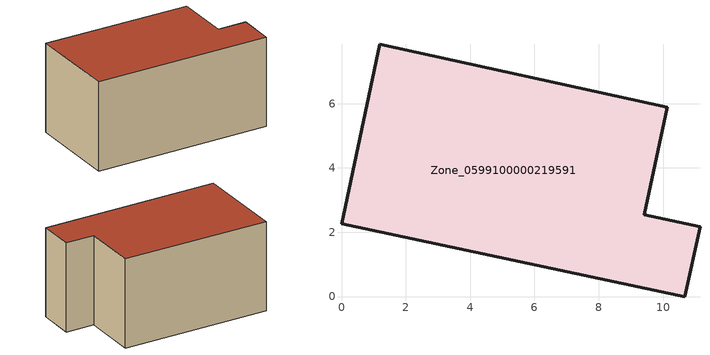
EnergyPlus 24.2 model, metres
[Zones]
Zone_0599100000219591
 floor ground (C_G): 0,2.27 1.19,7.84 10.13,5.89 9.42,2.55 11.15,2.17 10.68,0 z0
 wall outside (C_F): 1.19,7.84 0,2.27 10.68,0 11.15,2.17 9.42,2.55 10.13,5.89 1.19,7.84 z0:5.55
 roof outside (C_R): 0,2.27 10.68,0 11.15,2.17 9.42,2.55 10.13,5.89 1.19,7.84 z5.55
[BUILDING]
Pand.0599100000219591: North Axis=0; Terrain=City; Loads Convergence Tolerance Value=0.04; Temperature Convergence Tolerance Value=0.4; Solar Distribution=FullExterior; Maximum Number of Warmup Days=25; Minimum Number of Warmup Days=1
[Site:Location]
Rotterdam.The.Hague.AP_ZH_NLD Design_Conditions: Latitude=51.96; Longitude=4.45; Time Zone=1; Elevation=-4.5
[SITE:GROUNDTEMPERATURE:BUILDINGSURFACE]
18, 18, 18, 18, 18, 18, 18, 18, 18, 18, 18, 18
[MATERIAL] Thermal Absorptance=0.9; Solar Absorptance=0.7; Visible Absorptance=0.7
Name | Roughness | Thickness | Conductivity | Density | Specific Heat
G.TI.1975-1991 | MediumSmooth | 0.15 | 0.288461 | 540 | 1210
F.TI.1975-1991 | Rough | 0.3 | 0.230769 | 1920 | 840
R.TI.1975-1991 | MediumRough | 0.2 | 0.153846 | 1500 | 1000
[CONSTRUCTION]
C_G: G.TI.1975-1991
C_F: F.TI.1975-1991
C_R: R.TI.1975-1991
[ZONE]
Zone_0599100000219591: Type=1; Multiplier=1; Ceiling Height=Autocalculate; Volume=Autocalculate; Floor Area=autocalculate; Part of Total Floor Area=Yes
[ZONEINFILTRATION:DESIGNFLOWRATE]
Infil_Zone_0599100000219591: Zone or ZoneList or Space or SpaceList=Zone_0599100000219591; Schedule=AlwaysOn; Design Flow Rate Calculation Method=Flow/Area; Flow Rate per Floor Area=0.003; Constant Term Coefficient=1; Temperature Term Coefficient=0; Velocity Term Coefficient=0; Velocity Squared Term Coefficient=0
[HVACTEMPLATE:ZONE:IDEALLOADSAIRSYSTEM]
Zone_0599100000219591: Maximum Heating Supply Air Temperature=50; Minimum Cooling Supply Air Temperature=13; Maximum Heating Supply Air Humidity Ratio=0.0156; Minimum Cooling Supply Air Humidity Ratio=0.0077; Heating Limit=NoLimit; Cooling Limit=NoLimit; Dehumidification Control Type=ConstantSensibleHeatRatio; Cooling Sensible Heat Ratio=0.7; Dehumidification Setpoint=60; Humidification Control Type=None; Humidification Setpoint=30; Outdoor Air Method=None; Outdoor Air Flow Rate per Person=0.00944; Outdoor Air Flow Rate per Zone Floor Area=0; Outdoor Air Flow Rate per Zone=0; Demand Controlled Ventilation Type=None; Outdoor Air Economizer Type=NoEconomizer; Heat Recovery Type=None; Sensible Heat Recovery Effectiveness=0.7; Latent Heat Recovery Effectiveness=0.65
[ZONECONTROL:THERMOSTAT]
ThermostatControl_Zone_0599100000219591: Zone or ZoneList=Zone_0599100000219591; Control Type Schedule=DualSetpointControlType; Control 1=Thermostat_Zone_0599100000219591; Temperature Difference Between Cutout And Setpoint=0
[THERMOSTATSETPOINT:DUALSETPOINT]
Thermostat_Zone_0599100000219591: Heating Setpoint Temperature Schedule=HeatingSetpoint_Zone_0599100000219591; Cooling Setpoint Temperature Schedule=CoolingSetpoint_Zone_0599100000219591
[SCHEDULE:COMPACT]
HeatingSetpoint_Zone_0599100000219591: Through: 12/31, For: AllDays, Until: 24:00, 21
CoolingSetpoint_Zone_0599100000219591: Through: 12/31, For: AllDays, Until: 24:00, 24
DualSetpointControlType: Through: 12/31, For: AllDays, Until: 24:00, 4
AlwaysOn: Through: 12/31, For: AllDays, Until: 24:00, 1
